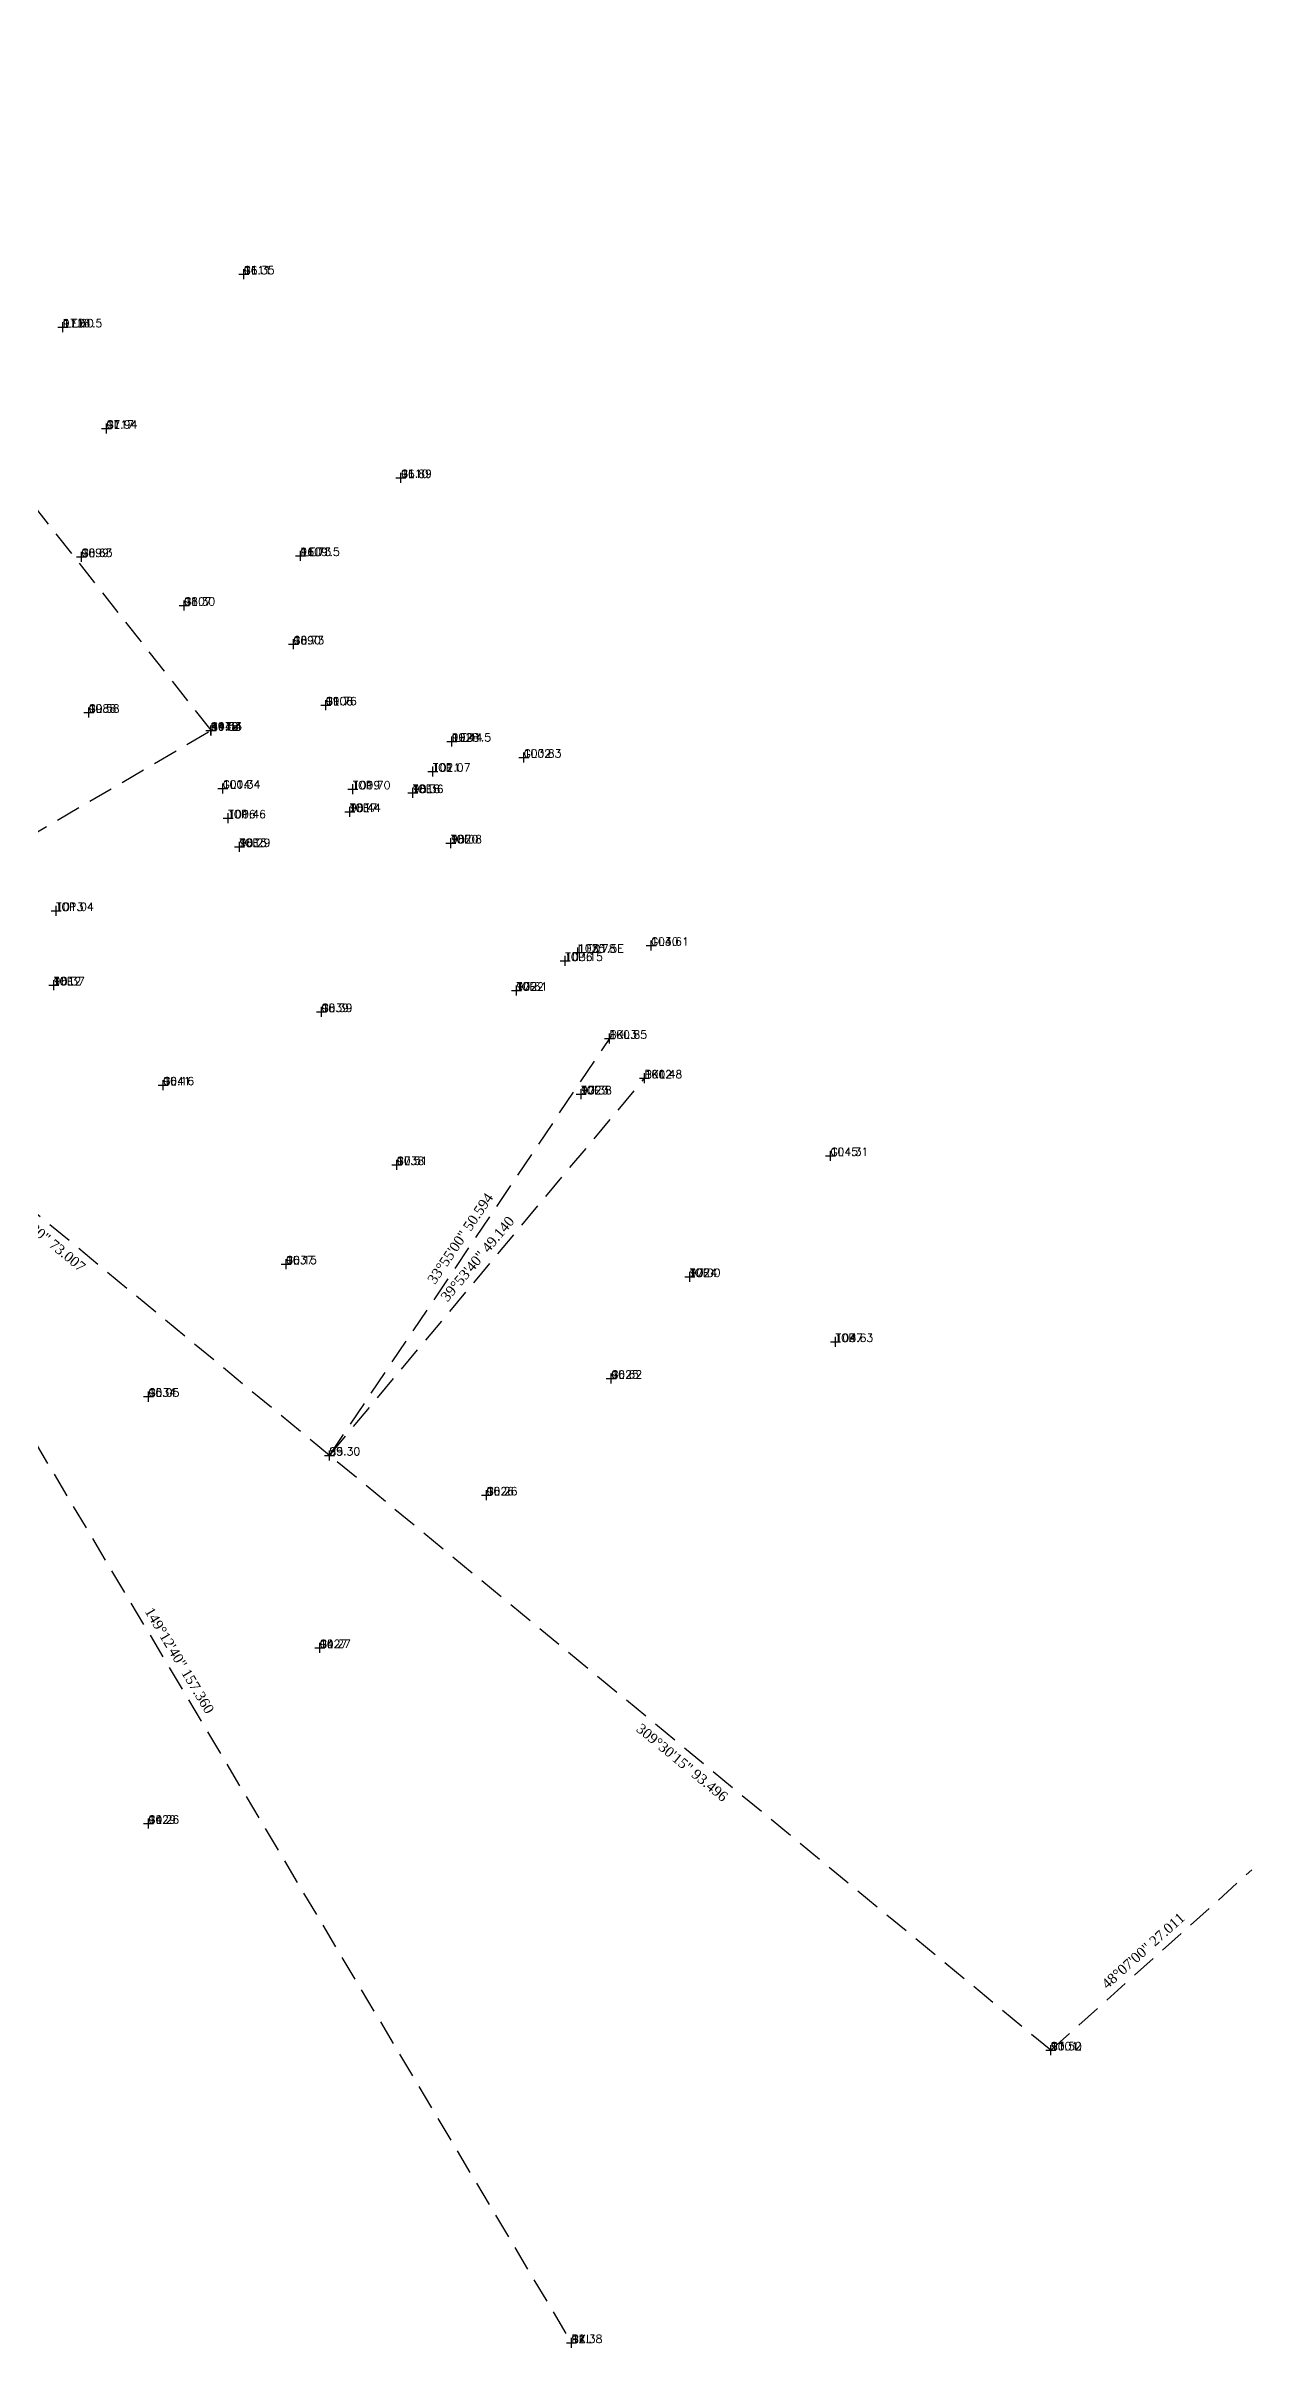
# Model space of a CAD drawing. Extents: x 881 to 1149, y 864 to 1108.
# Drawn here: x 1028 to 1148.6, y 864.3 to 1094.5 of the extents above; entities that cross this region are included whole.
import ezdxf
from ezdxf.enums import TextEntityAlignment as Align

# ---------------------------------------------------------------- set-up
doc = ezdxf.new("R2010")
doc.units = 0
doc.header["$LTSCALE"] = 5
doc.header["$MEASUREMENT"] = 0
doc.header["$PDMODE"] = 2
doc.header["$PDSIZE"] = 0.5
doc.linetypes.add('DASHED', pattern=[0.75, 0.5, -0.25])
for name, color, linetype in [('160119_CODE', 7, 'CONTINUOUS'), ('160119_HEIGHT', 7, 'CONTINUOUS'), ('160119_PT', 7, 'CONTINUOUS'), ('160119_PTS', 7, 'CONTINUOUS'), ('BED', 3, 'CONTINUOUS'), ('TRA', 3, 'DASHED')]:
    doc.layers.add(name, color=color, linetype=linetype)
doc.styles.get("Standard").update_dxf_attribs({"font": 'simplex.shx', "width": 0.8})
doc.styles.add('TIMESNEWROMAN', font='TIMES.TTF')

# ---------------------------------------------------------------- blocks, each defined once
blk = doc.blocks.new('A$C6AAB6D5D')
at = {"layer": 'TRA'}
for p, q in [((163.96, 161.24), (110.05, 229.65)), ((0, 189.91), (39.42, 219.58)), ((119.47, 135.18), (55.56, 194.79)), ((119.47, 135.18), (0, 189.91)), ((119.47, 135.18), (163.96, 161.24)), ((175.8, 88.74), (119.47, 135.18)), ((119.47, 135.18), (141.59, 75.77)), ((119.47, 135.18), (200.01, 0)), ((175.8, 88.74), (204.03, 130.73)), ((175.8, 88.74), (207.31, 126.44)), ((247.93, 29.26), (175.8, 88.74)), ((247.93, 29.26), (268.04, 47.3))]:
    blk.add_line(p, q, dxfattribs=at)
at = {"layer": 'BED', "style": 'TIMESNEWROMAN'}
for s, rotation, p in [('53%%d02\'20" 49.335', 36.9611, (19.26, 205.35)), ('321%%d45\'30" 87.100', 308.2403, (135.63, 194.36)), ('313%%d00\'30" 87.391', 316.9917, (86.32, 163.71)), ('294%%d36\'50" 131.406', 335.3861, (59, 160.96)), ('59%%d38\'40" 51.561', 30.3556, (141.33, 148.86)), ('309%%d30\'20" 73.007', 320.4944, (146.52, 110.61)), ('33%%d55\'00" 50.594', 56.0833, (189.29, 110.15)), ('159%%d34\'30" 63.401', 290.425, (131.23, 105.74)), ('39%%d53\'40" 49.140', 50.1069, (190.98, 108.07)), ('149%%d12\'40" 157.360', 300.7875, (160.38, 67.98)), ('309%%D30\'15" 93.496', 320.4944, (210.75, 57.65)), ('48%%d07\'00" 27.011', 41.8847, (257.49, 38.84))]:
    blk.add_text(s, height=1, rotation=rotation, dxfattribs=at).set_placement(p, align=Align.CENTER)

msp = doc.modelspace()

# ---------------------------------------------------------------- linework, layer by layer
at = {"layer": '160119_PTS'}
for p in [(1047.77, 1071.66), (1029.68, 1066.35), (1034.05, 1056.22), (1063.49, 1051.31), (1031.55, 1043.41), (1053.43, 1043.5), (1041.82, 1038.54), (1052.74, 1034.65), (1055.98, 1028.58), (1032.27, 1027.83), (1044.49, 1026.05), (1044.49, 1026.05), (1044.5, 1026.05), (1044.5, 1026.05), (1044.51, 1026.04), (1068.56, 1024.95), (1066.67, 1021.93), (1075.76, 1023.34), (1045.67, 1020.25), (1058.67, 1020.17), (1064.66, 1019.79), (1046.22, 1017.27), (1058.38, 1017.91), (1068.49, 1014.77), (1047.35, 1014.42), (1029, 1008.01), (1079.91, 1003), (1081.17, 1003.85), (1088.5, 1004.54), (1028.78, 1000.57), (1075.05, 1000.03), (1055.55, 997.9), (1084.33, 995.23), (1039.72, 990.59), (1081.5, 989.66), (1087.85, 991.26), (1063.07, 982.61), (1106.45, 983.52), (1052, 972.69), (1092.36, 971.42), (1106.94, 964.91), (1038.25, 959.43), (1084.52, 961.25), (1056.33, 953.56), (1072.05, 949.58), (1055.38, 934.31), (1038.24, 916.75), (1128.47, 894.08), (1128.47, 894.08), (1080.55, 864.82)]:
    msp.add_point(p, dxfattribs=at)

# ---------------------------------------------------------------- block references
at = {"layer": 'BED'}
msp.add_blockref('A$C6AAB6D5D', (880.54, 864.82), dxfattribs=at)

# ---------------------------------------------------------------- texts
at = {"layer": '160119_CODE'}
for s, p in [('GL', (1047.77, 1071.66)), ('ILED1.5', (1029.68, 1066.35)), ('GL', (1034.05, 1056.22)), ('GL', (1063.49, 1051.31)), ('GL', (1031.55, 1043.41)), ('ILED1.5', (1053.43, 1043.5)), ('GL', (1041.82, 1038.54)), ('GL', (1052.74, 1034.65)), ('GL', (1055.98, 1028.58)), ('GL', (1032.27, 1027.83)), ('S4', (1044.49, 1026.05)), ('S4', (1044.49, 1026.05)), ('S4', (1044.5, 1026.05)), ('S4', (1044.5, 1026.05)), ('S4', (1044.51, 1026.04)), ('ILED1.5', (1068.56, 1024.95)), ('TOP', (1066.67, 1021.93)), ('GL', (1075.76, 1023.34)), ('GL', (1045.67, 1020.25)), ('TOP', (1058.67, 1020.17)), ('TOE', (1064.66, 1019.79)), ('TOP', (1046.22, 1017.27)), ('TOE', (1058.38, 1017.91)), ('TOE', (1047.35, 1014.42)), ('TOE', (1068.49, 1014.77)), ('TOP', (1029, 1008.01)), ('TOP', (1079.91, 1003)), ('ILED1.5E', (1081.17, 1003.85)), ('GL', (1088.5, 1004.54)), ('TOE', (1028.78, 1000.57)), ('TOE', (1075.05, 1000.03)), ('GL', (1055.55, 997.9)), ('BKL', (1084.33, 995.23)), ('BKL', (1087.85, 991.26)), ('GL', (1039.72, 990.59)), ('TOE', (1081.5, 989.66)), ('GL', (1063.07, 982.61)), ('GL', (1106.45, 983.52)), ('GL', (1052, 972.69)), ('TOE', (1092.36, 971.42)), ('TOP', (1106.94, 964.91)), ('GL', (1084.52, 961.25)), ('GL', (1038.25, 959.43)), ('S9', (1056.33, 953.56)), ('GL', (1072.05, 949.58)), ('GL', (1055.38, 934.31)), ('GL', (1038.24, 916.75)), ('S1', (1128.47, 894.08)), ('S1', (1128.47, 894.08)), ('BKL', (1080.55, 864.82))]:
    msp.add_text(s, height=0.8, dxfattribs=at).set_placement(p)
at = {"layer": '160119_HEIGHT'}
for s, p in [('96.35', (1047.77, 1071.66)), ('97.60', (1029.68, 1066.35)), ('97.94', (1034.05, 1056.22)), ('96.89', (1063.49, 1051.31)), ('98.63', (1031.55, 1043.41)), ('96.73', (1053.43, 1043.5)), ('98.30', (1041.82, 1038.54)), ('98.73', (1052.74, 1034.65)), ('99.76', (1055.98, 1028.58)), ('99.58', (1032.27, 1027.83)), ('99.54', (1044.49, 1026.05)), ('99.54', (1044.49, 1026.05)), ('99.54', (1044.5, 1026.05)), ('99.53', (1044.5, 1026.05)), ('99.54', (1044.51, 1026.04)), ('99.44', (1068.56, 1024.95)), ('101.07', (1066.67, 1021.93)), ('100.83', (1075.76, 1023.34)), ('100.34', (1045.67, 1020.25)), ('100.70', (1058.67, 1020.17)), ('98.36', (1064.66, 1019.79)), ('100.46', (1046.22, 1017.27)), ('98.44', (1058.38, 1017.91)), ('98.29', (1047.35, 1014.42)), ('98.08', (1068.49, 1014.77)), ('101.04', (1029, 1008.01)), ('103.15', (1079.91, 1003)), ('102.78', (1081.17, 1003.85)), ('103.61', (1088.5, 1004.54)), ('96.37', (1028.78, 1000.57)), ('97.61', (1075.05, 1000.03)), ('98.39', (1055.55, 997.9)), ('100.85', (1084.33, 995.23)), ('101.48', (1087.85, 991.26)), ('96.16', (1039.72, 990.59)), ('97.38', (1081.5, 989.66)), ('97.51', (1063.07, 982.61)), ('104.31', (1106.45, 983.52)), ('96.15', (1052, 972.69)), ('97.00', (1092.36, 971.42)), ('103.63', (1106.94, 964.91)), ('96.62', (1084.52, 961.25)), ('95.05', (1038.25, 959.43)), ('95.30', (1056.33, 953.56)), ('96.26', (1072.05, 949.58)), ('94.27', (1055.38, 934.31)), ('94.26', (1038.24, 916.75)), ('93.50', (1128.47, 894.08)), ('93.52', (1128.47, 894.08)), ('92.38', (1080.55, 864.82))]:
    msp.add_text(s, height=0.8, dxfattribs=at).set_placement(p)
at = {"layer": '160119_PT'}
for s, p in [('1111', (1047.77, 1071.66)), ('1116', (1029.68, 1066.35)), ('1117', (1034.05, 1056.22)), ('1110', (1063.49, 1051.31)), ('1099', (1031.55, 1043.41)), ('1109', (1053.43, 1043.5)), ('1107', (1041.82, 1038.54)), ('1090', (1052.74, 1034.65)), ('1108', (1055.98, 1028.58)), ('1088', (1032.27, 1027.83)), ('4', (1044.5, 1026.05)), ('1076', (1044.49, 1026.05)), ('1049', (1044.49, 1026.05)), ('1118', (1044.5, 1026.05)), ('1112', (1044.51, 1026.04)), ('1028', (1068.56, 1024.95)), ('1021', (1066.67, 1021.93)), ('1032', (1075.76, 1023.34)), ('1014', (1045.67, 1020.25)), ('1019', (1058.67, 1020.17)), ('1018', (1064.66, 1019.79)), ('1016', (1046.22, 1017.27)), ('1017', (1058.38, 1017.91)), ('1015', (1047.35, 1014.42)), ('1020', (1068.49, 1014.77)), ('1013', (1029, 1008.01)), ('1036', (1079.91, 1003)), ('1035', (1081.17, 1003.85)), ('1040', (1088.5, 1004.54)), ('1012', (1028.78, 1000.57)), ('1022', (1075.05, 1000.03)), ('1039', (1055.55, 997.9)), ('1003', (1084.33, 995.23)), ('1002', (1087.85, 991.26)), ('1041', (1039.72, 990.59)), ('1023', (1081.5, 989.66)), ('1038', (1063.07, 982.61)), ('1045', (1106.45, 983.52)), ('1037', (1052, 972.69)), ('1024', (1092.36, 971.42)), ('1047', (1106.94, 964.91)), ('1025', (1084.52, 961.25)), ('1034', (1038.25, 959.43)), ('9', (1056.33, 953.56)), ('1026', (1072.05, 949.58)), ('1027', (1055.38, 934.31)), ('1029', (1038.24, 916.75)), ('1', (1128.47, 894.08)), ('1001', (1128.47, 894.08)), ('11', (1080.55, 864.82))]:
    msp.add_text(s, height=0.8, dxfattribs=at).set_placement(p)

doc.saveas('drawing.dxf')
